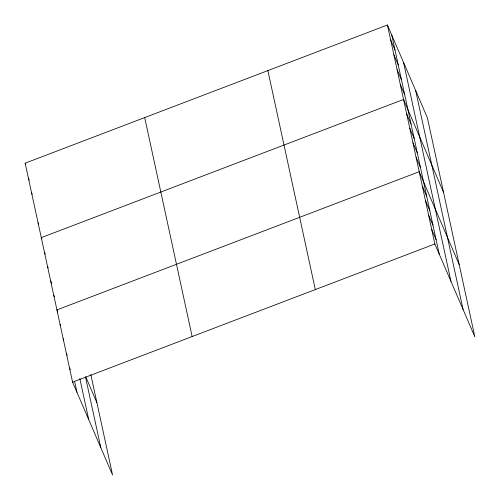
<?xml version="1.0" encoding="UTF-8"?>
<svg xmlns="http://www.w3.org/2000/svg" width="500" height="500" viewBox="0 0 500 500"><rect width="100%" height="100%" fill="white"/><g stroke="black" fill="none" stroke-linecap="round" stroke-linejoin="round"><path stroke-width="0.75" d="M90.825 374.594L112.575 475L72.588 382.15L25.15 163.175L387.425 25L427.413 117.85L474.85 336.825L434.862 243.975L387.425 25M72.588 382.15L434.862 243.975M390.65 39.888L395.012 50.012M393.875 54.781L398.237 64.906M397.106 69.669L401.463 79.794M400.331 84.562L404.688 94.688M443.544 192.3L403.556 99.45L41.281 237.631L41.863 238.981M406.688 113.906L411.044 124.031M409.819 128.356L414.175 138.481M412.95 142.806L417.306 152.931M416.075 157.262L420.438 167.387M459.194 264.562L419.206 171.713L56.931 309.894L57.806 311.919M422.337 186.169L426.7 196.294M425.469 200.619L429.831 210.744M428.6 215.069L432.962 225.194M431.731 229.525L436.094 239.65M25.15 163.175L25.731 164.525M28.375 178.069L29.25 180.094M31.6 192.956L32.188 194.306M38.056 222.738L38.638 224.088M44.413 252.081L45.281 254.106M47.544 266.531L48.125 267.881M50.675 280.988L51.837 283.688M53.8 295.438L54.381 296.788M85.769 376.838L96.919 402.738M60.062 324.344L60.644 325.694M63.194 338.794L63.775 340.144M66.325 353.25L67.2 355.275M69.456 367.7L70.331 369.725M415.656 90.55L463.094 309.525M403.544 62.425L450.981 281.4M391.788 35.125L439.225 254.1M267.875 70.6L315.312 289.575M144.7 117.581L192.138 336.556M85.494 376.962L100.819 447.7M79.806 378.5L88.706 419.575M74.638 381.631L76.95 392.275"/></g></svg>
